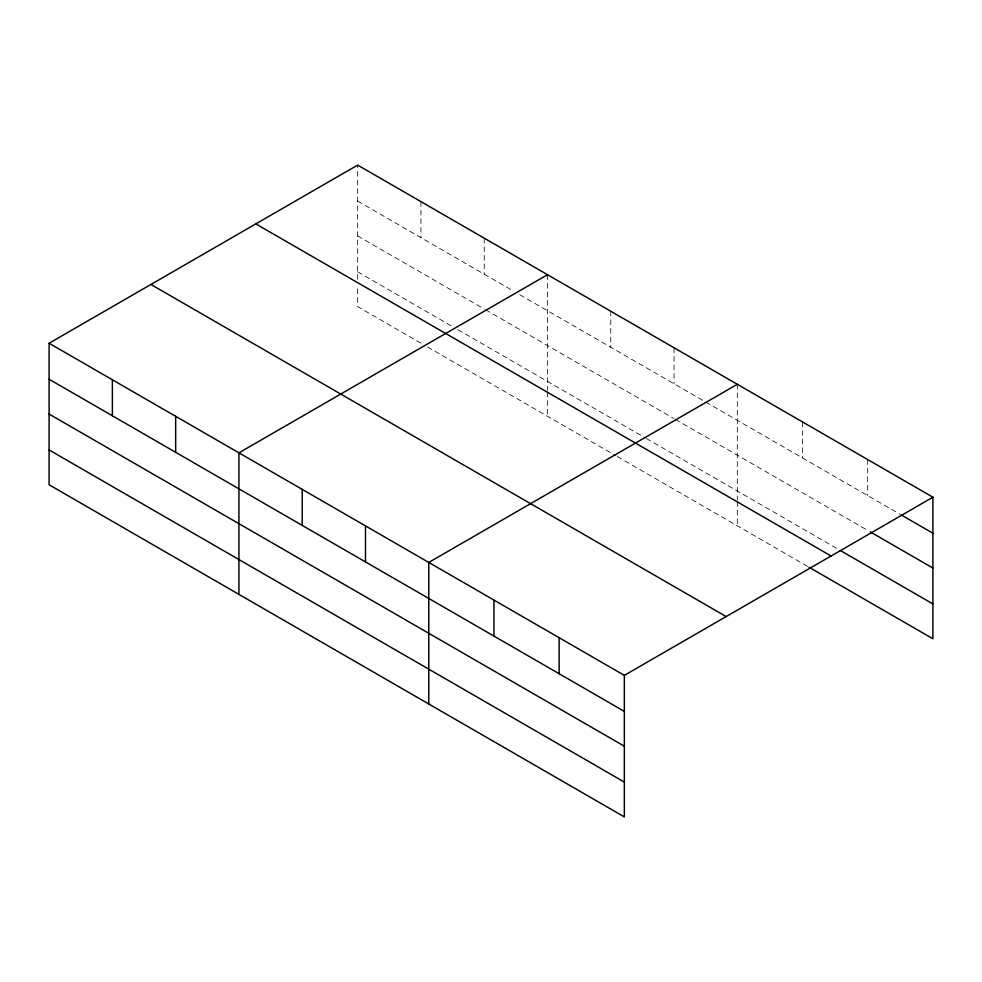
<?xml version="1.0" encoding="UTF-8"?>
<svg xmlns="http://www.w3.org/2000/svg" width="982" height="982" viewBox="0 0 982 982"><rect width="100%" height="100%" fill="white"/><g stroke="black" fill="none" stroke-linecap="round" stroke-linejoin="round"><path stroke-width="0.74" stroke-dasharray="4.91 3.68" d="M357.657 279.391L357.657 165.099M357.657 201.114L513.205 290.918M519.797 294.723L704.364 401.282M705.677 402.043L900.298 514.408M357.657 235.938L484.212 308.999M485.525 309.76L674.033 418.602M675.358 419.363L867.707 530.415M357.657 271.818L452.567 326.613M457.845 329.657L645.039 437.739M646.352 438.5L837.72 548.975M420.934 343.172L357.657 306.642L357.657 285.443M427.526 346.977L616.033 455.82M617.347 456.581L807.732 566.491M867.707 459.576L867.707 495.591M802.515 421.941L802.515 457.943M737.31 384.293L737.31 500.096M737.31 501.618L737.31 525.836M674.033 347.763L674.033 383.778M610.767 311.233L610.767 347.247M547.49 274.702L547.49 390.505M547.49 392.014L547.49 416.245M484.212 238.172L484.212 274.174M420.934 201.629L420.934 237.644"/><path stroke-width="1.47" d="M49.1 343.246L624.343 675.358L624.343 816.901L49.1 484.789L49.1 343.246L357.657 165.099L932.9 497.211L932.9 638.754L809.033 567.24M547.49 274.702L238.933 452.837L238.933 594.38M737.31 384.293L428.766 562.441L428.766 703.984M624.343 675.358L932.9 497.211M901.611 515.157L932.9 533.226M870.31 531.913L932.9 568.05M840.322 550.485L932.9 603.93M255.836 223.884L831.079 556.008M150.921 284.461L726.164 616.573M49.1 379.248L624.343 711.373M49.1 414.073L624.343 746.197M49.1 449.952L624.343 782.077M559.151 637.723L559.151 673.726M493.958 600.076L493.958 636.091M365.488 525.91L365.488 561.913M302.21 489.367L302.21 525.382M175.655 416.307L175.655 452.321M112.378 379.776L112.378 415.779"/></g></svg>
